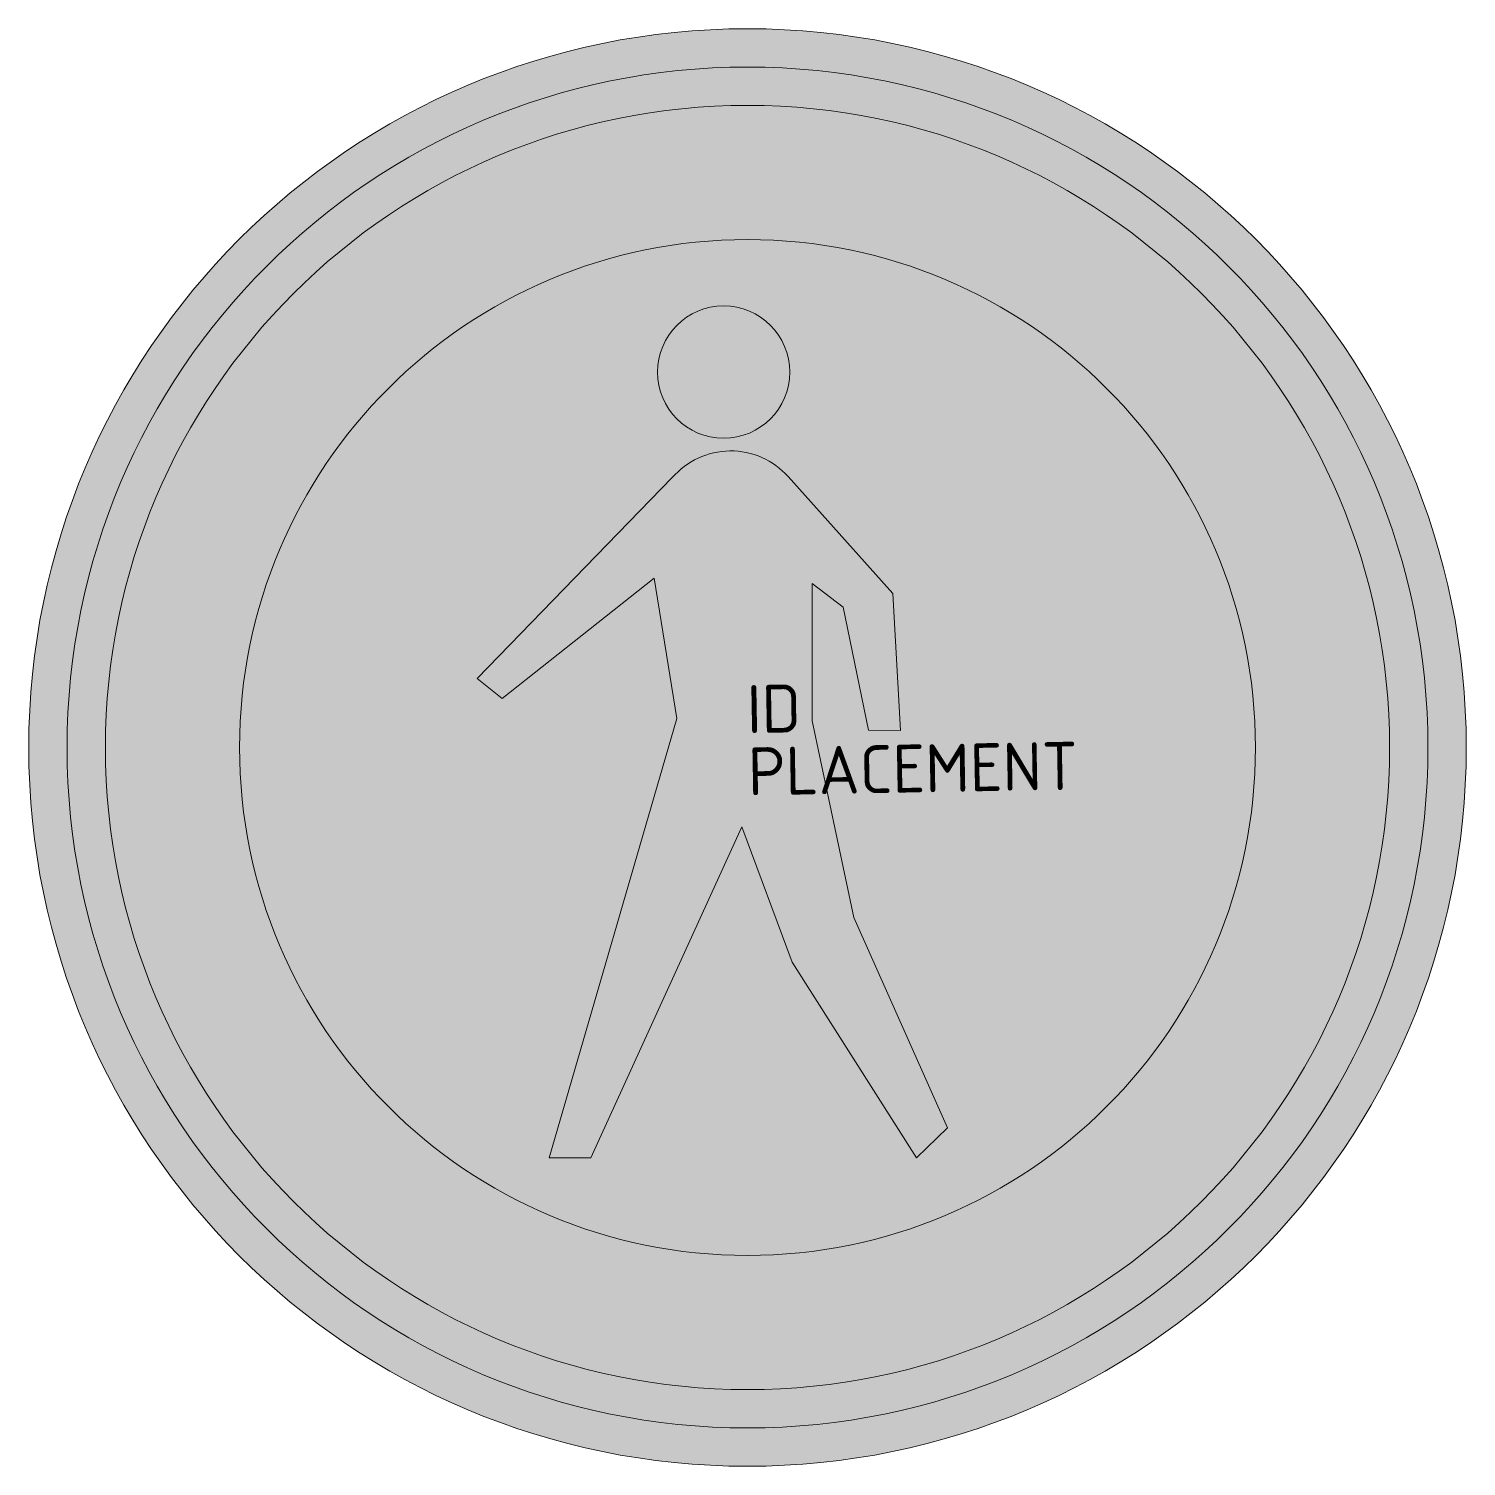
# Model space of a CAD drawing. Extents: x -3.75 to 3.75, y -3.75 to 3.75.
import ezdxf
from ezdxf.enums import TextEntityAlignment as Align

# ---------------------------------------------------------------- set-up
doc = ezdxf.new("R2010")
doc.units = 0
doc.styles.add('NLCS-ISO', font='NLCS-ISO.ttf', dxfattribs={"height": 0.25})

msp = doc.modelspace()

# ---------------------------------------------------------------- hatches: boundary and pattern name
at = {"true_color": 0xf1f0ea}
h = msp.add_hatch(color=7, dxfattribs=at)
h.dxf.hatch_style = 1
h.paths.add_polyline_path([(-3.75, 0), (-3.55, 0, -1), (3.55, 0), (3.75, 0, 1)])
h = msp.add_hatch(color=7, dxfattribs=at)
h.dxf.hatch_style = 1
h.paths.add_polyline_path([(-3.55, 0), (-3.35, 0, -1), (3.35, 0), (3.55, 0, 1)])
h = msp.add_hatch(color=7, dxfattribs=at)
h.dxf.hatch_style = 1
h.paths.add_polyline_path([(-3.35, 0), (-2.65, 0, -1), (2.65, 0), (3.35, 0, 1)])
h = msp.add_hatch(color=7, dxfattribs=at)
h.dxf.hatch_style = 1
h.paths.add_polyline_path([(-0.4697, 1.9585, -0.384347), (-0.16, 2.3018), (-0.1953, 2.6428, 0.392773), (-2.65, 0, 0.279617), (-1.2241, -2.3503), (-1.0353, -2.1402), (-0.3686, 0.1517), (-0.4877, 0.884), (-1.2794, 0.2559), (-1.4104, 0.3601), (-0.3924, 1.4079, -0.20267), (-0.1115, 1.5467), (-0.1136, 1.6135, -0.423516)])
h = msp.add_hatch(color=7, dxfattribs=at)
h.dxf.hatch_style = 1
h.paths.add_polyline_path([(-0.1953, 2.6428), (-0.16, 2.3018, -0.444725), (0.2206, 1.9585, -0.404972), (-0.1136, 1.6135), (-0.1115, 1.5467, -0.228481), (0.2118, 1.4138), (0.7591, 0.804), (0.7984, 0.0892), (0.6313, 0.0902), (0.4988, 0.7326), (0.3368, 0.8552), (0.3382, 0.1392), (0.5541, -0.8871), (1.0437, -1.9841), (0.8816, -2.1402), (0.2327, -1.1192), (-0.0293, -0.4138), (-0.8181, -2.1402), (-1.0353, -2.1402), (-1.2241, -2.3503, 0.562967), (2.65, 0, 0.435985)])
h = msp.add_hatch(color=7, dxfattribs=at)
h.dxf.hatch_style = 1
h.paths.add_polyline_path([(-0.4697, 1.9585, 1), (0.2206, 1.9585, 1)])
h = msp.add_hatch(color=7, dxfattribs=at)
h.dxf.hatch_style = 1
h.paths.add_polyline_path([(-1.4104, 0.3601), (-1.2794, 0.2559), (-0.4877, 0.884), (-0.3686, 0.1517), (-1.0353, -2.1402), (-0.8181, -2.1402), (-0.0293, -0.4138), (0.2327, -1.1192), (0.8816, -2.1402), (1.0437, -1.9841), (0.5541, -0.8871), (0.3382, 0.1392), (0.3368, 0.8552), (0.4988, 0.7326), (0.6313, 0.0902), (0.7984, 0.0892), (0.7591, 0.804), (0.2118, 1.4138, 0.452085), (-0.3924, 1.4079)])
h = msp.add_hatch(color=7, dxfattribs=at)
h.dxf.hatch_style = 1
h.paths.add_polyline_path([(3.75, 0), (3.55, 0, -1), (-3.55, 0), (-3.75, 0, 1)])
h = msp.add_hatch(color=7, dxfattribs=at)
h.dxf.hatch_style = 1
h.paths.add_polyline_path([(3.55, 0), (3.35, 0, -1), (-3.35, 0), (-3.55, 0, 1)])
h = msp.add_hatch(color=7, dxfattribs=at)
h.dxf.hatch_style = 1
h.paths.add_polyline_path([(3.35, 0), (2.65, 0, -1), (-2.65, 0), (-3.35, 0, 1)])

# ---------------------------------------------------------------- linework, layer by layer
at = {"color": 250, "lineweight": 0, "true_color": 0x2a292a}
msp.add_lwpolyline([(-0.3686, 0.1517), (-1.0353, -2.1402), (-0.8181, -2.1402), (-0.0293, -0.4138), (0.2327, -1.1192), (0.8816, -2.1402), (1.0437, -1.9841), (0.5541, -0.8871), (0.3382, 0.1392), (0.3368, 0.8552), (0.4988, 0.7326), (0.6313, 0.0902), (0.7984, 0.0892), (0.7591, 0.804), (0.2118, 1.4138, 0.452085), (-0.3924, 1.4079), (-1.4104, 0.3601), (-1.2794, 0.2559), (-0.4877, 0.884)], format="xyb", close=True, dxfattribs=at)
for centre, radius in [((0, 0), 3.75), ((0, 0), 3.55), ((0, 0), 3.35), ((0, 0), 2.65), ((-0.1245, 1.9585), 0.3452)]:
    msp.add_circle(centre, radius, dxfattribs=at)

# ---------------------------------------------------------------- texts
at = {"style": 'NLCS-ISO', "flags": 1}
msp.add_attdef('ID', text='', height=0.25, rotation=1, dxfattribs=at).set_placement((0, 0), align=Align.BOTTOM_LEFT)
msp.add_attdef('PLACEMENT', text='', height=0.25, rotation=1, dxfattribs=at).set_placement((0, 0), align=Align.TOP_LEFT)

doc.saveas('drawing.dxf')
